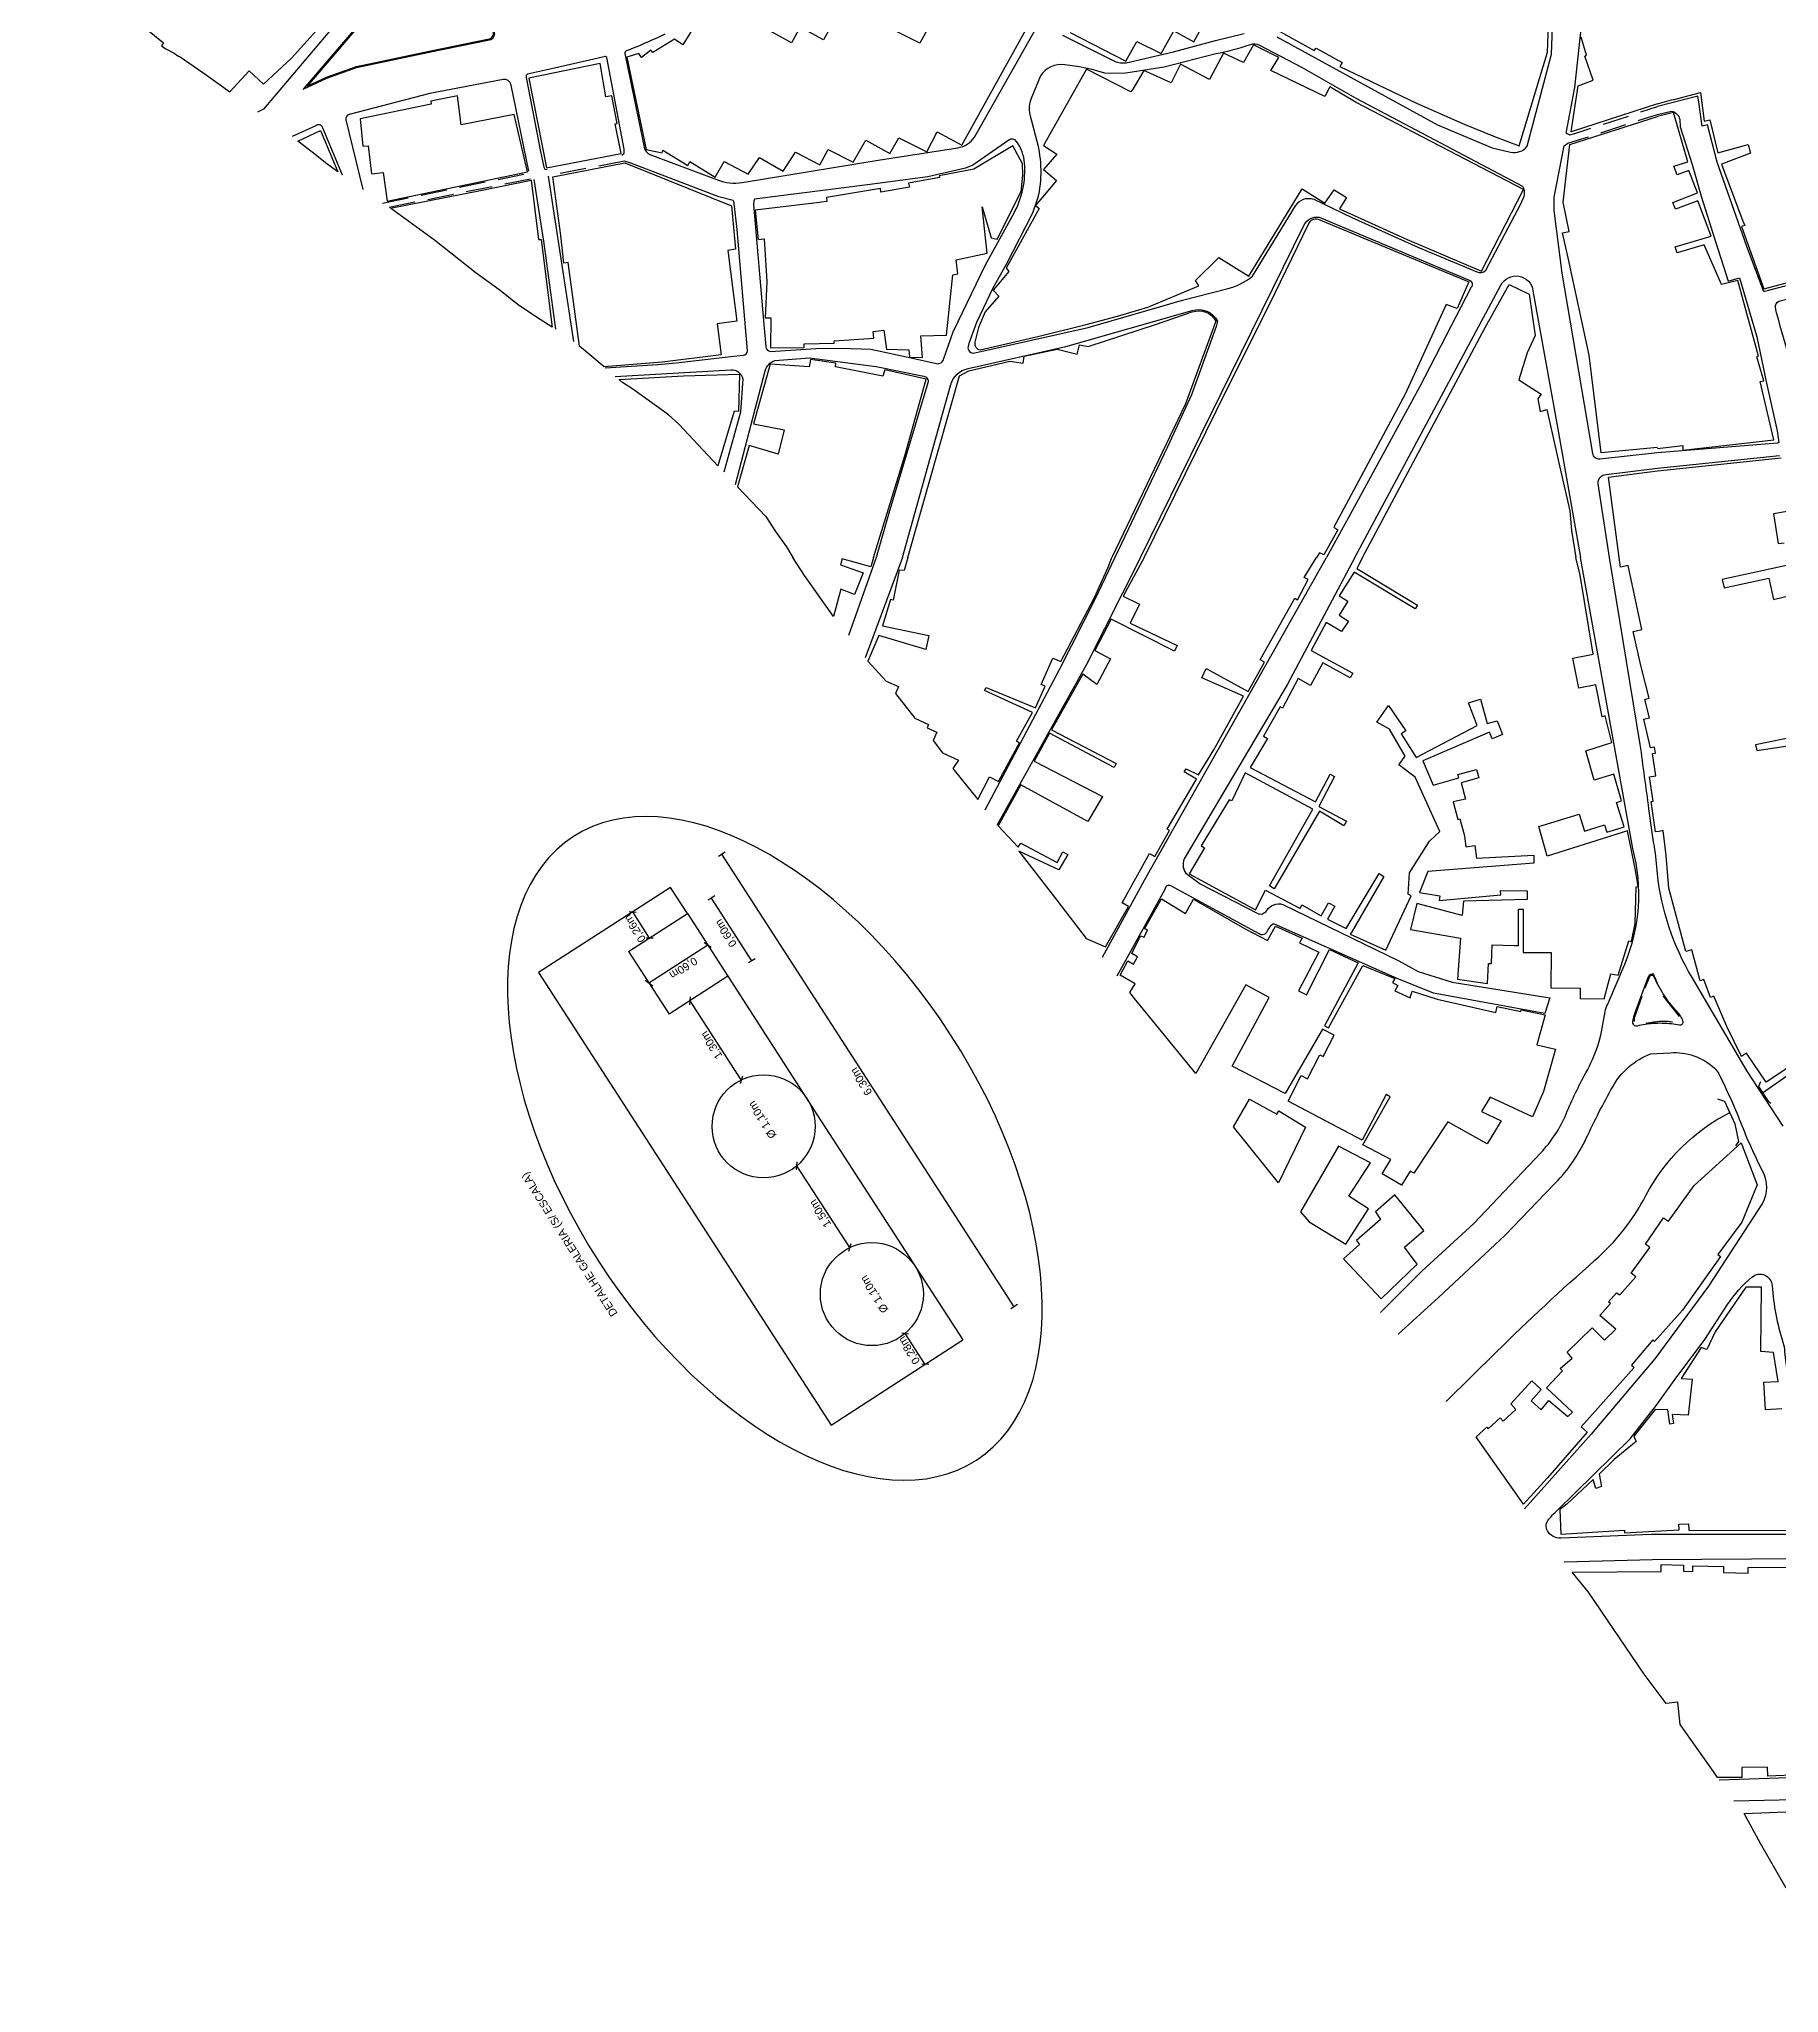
# Model space of a CAD drawing. Header units: metres. Extents: x 320405 to 332543, y 7395686 to 7410003.
# Drawn here: x 320691.2 to 321023.2, y 7409226.2 to 7409598.9 of the extents above; entities that cross this region are included whole.
import ezdxf

# ---------------------------------------------------------------- set-up
doc = ezdxf.new("R2010")
doc.units = ezdxf.units.M
doc.header["$LTSCALE"] = 10
doc.header["$MEASUREMENT"] = 0
doc.linetypes.add('DASHED', pattern=[0.75, 0.5, -0.25])
for name, color, linetype in [('Area Verde e de Lazer', 93, 'Continuous'), ('Canteiro', 45, 'DASHED'), ('DETALHES', 45, 'Continuous'), ('Edificações', 30, 'Continuous'), ('Hidrografia', 140, 'Continuous'), ('Pontes e Viadutos', 190, 'Continuous'), ('Vias Primárias', 230, 'Continuous'), ('Vias Secundárias', 230, 'DASHED')]:
    doc.layers.add(name, color=color, linetype=linetype)
doc.styles.add('ARIAL', font='arial.ttf')

msp = doc.modelspace()

# ---------------------------------------------------------------- linework, layer by layer
at = {"layer": 'Area Verde e de Lazer'}
msp.add_lwpolyline([(320742.33, 7409589.93), (320746.06, 7409591.61), (320751.75, 7409593.7), (320765.62, 7409596.61), (320777.1, 7409598.97, 0.464954), (320777.87, 7409600.38), (320768.93, 7409629.83, 0.143083), (320767.92, 7409631.39), (320750.79, 7409612.48), (320756.44, 7409607.63), (320756.65, 7409607.22), (320755.17, 7409604.86)], format="xyb", close=True, dxfattribs=at)
at = {"layer": 'Canteiro', "flags": 128}
msp.add_lwpolyline([(320997.07, 7409416.23), (320995.6, 7409412.1, 0.552304), (320996.48, 7409410.99, 0.016015), (320999.35, 7409411.39, -0.098864), (321003.54, 7409411.28, 0.395303), (321004.38, 7409411.77, 0.277725), (321004.21, 7409412.44), (321000.79, 7409416.79), (320999.4, 7409419.98, 0.534791), (320998.56, 7409420.13), (320997.85, 7409418.45)], format="xyb", close=True, dxfattribs=at)
at = {"layer": 'DETALHES'}
for p, q in [((320822.09, 7409443.8), (320820.83, 7409442.98)), ((320877.28, 7409357.07), (320821.46, 7409443.39)), ((320811.69, 7409437.07), (320786.52, 7409420.8)), ((320814.92, 7409432.07), (320811.69, 7409437.07)), ((320820.12, 7409435.43), (320818.86, 7409434.61)), ((320827.23, 7409423.06), (320819.49, 7409435.02)), ((320803.7, 7409424.81), (320814.92, 7409432.07)), ((320803.82, 7409432.49), (320805.11, 7409432.32)), ((320807.7, 7409427.4), (320804.47, 7409432.4)), ((320814.92, 7409432.07), (320822.66, 7409420.1)), ((320808.37, 7409427.41), (320807.03, 7409427.38)), ((320803.7, 7409424.81), (320811.43, 7409412.85)), ((320807.57, 7409418.83), (320818.79, 7409426.09)), ((320818.13, 7409426.53), (320819.44, 7409425.64)), ((320786.52, 7409420.8), (320842.34, 7409334.48)), ((320822.65, 7409420.11), (320811.44, 7409412.85)), ((320827.85, 7409423.46), (320826.6, 7409422.65)), ((320806.84, 7409419.38), (320808.3, 7409418.29)), ((320815.39, 7409414.69), (320815.48, 7409416.18)), ((320825.19, 7409400.34), (320815.44, 7409415.43)), ((320825.4, 7409401.06), (320824.98, 7409399.62)), ((320835.74, 7409383.21), (320835.83, 7409384.71)), ((320845.88, 7409368.35), (320835.78, 7409383.96)), ((320846.09, 7409369.07), (320845.67, 7409367.63)), ((320877.91, 7409357.47), (320876.65, 7409356.66)), ((320842.34, 7409334.48), (320867.5, 7409350.73)), ((320855.83, 7409352.06), (320857.11, 7409351.89)), ((320860.29, 7409346.07), (320856.47, 7409351.97)), ((320860.96, 7409346.09), (320859.62, 7409346.05))]:
    msp.add_line(p, q, dxfattribs=at)
msp.add_lwpolyline([(320822.66, 7409420.1), (320839.77, 7409393.58), (320867.5, 7409350.73)], dxfattribs=at)
for centre in [(320829.45, 7409391.48), (320850.11, 7409359.47)]:
    msp.add_circle(centre, 9.83, dxfattribs=at)
at = {"layer": 'DETALHES', "extrusion": (0, 0, -1)}
msp.add_ellipse((320831.6, 7409387.28), major_axis=(38.45, -59.47), ratio=0.564028, dxfattribs=at)
at = {"layer": 'Edificações'}
for points in [[(320727.58, 7409588.81), (320731.3, 7409592.85), (320734.03, 7409590.33), (320739.36, 7409595.26), (320749.47, 7409606.52), (320734.03, 7409619.49), (320734.25, 7409619.72), (320726.01, 7409626.65), (320717.89, 7409633.7), (320709.66, 7409640.61), (320697.57, 7409626.76), (320698.43, 7409625.97), (320693.5, 7409620.81), (320696.16, 7409618.62), (320693.5, 7409615.73), (320714.96, 7409598.18), (320714.56, 7409597.6), (320715.27, 7409597.11), (320716.96, 7409596.19), (320717.67, 7409595.73), (320718.12, 7409595.5), (320723.1, 7409592.06)], [(320784.63, 7409591.45), (320788.02, 7409574.34), (320802.28, 7409577.1), (320801.13, 7409582.73), (320801.5, 7409582.78), (320800.5, 7409588.06), (320799.36, 7409587.86), (320798.26, 7409594.22)], [(320752.45, 7409583.66), (320752.99, 7409578.46), (320753.99, 7409578.56), (320754.62, 7409573.17), (320756.83, 7409573.48), (320757.65, 7409567.99), (320784.37, 7409573.58), (320781.86, 7409584.49), (320771.77, 7409582.57), (320771.05, 7409588.05), (320765.97, 7409587.07), (320766.02, 7409586.5)], [(320740.59, 7409579.46), (320744.92, 7409581.48), (320748.2, 7409573.59), (320746.11, 7409575.08), (320743.33, 7409577.36)], [(320839.04, 7409567.61), (320827.85, 7409566.24), (320828.43, 7409560.64), (320829.59, 7409560.8), (320830.07, 7409552.59), (320829.73, 7409545.74), (320830.83, 7409545.74), (320830.74, 7409539.99), (320837.18, 7409540.07), (320837.18, 7409540.75), (320842.93, 7409540.92), (320842.93, 7409541.34), (320850.46, 7409541.85), (320850.38, 7409543.12), (320852.41, 7409543.37), (320852.92, 7409539.74), (320857.15, 7409539.65), (320857.32, 7409538.21), (320859.77, 7409538.13), (320859.45, 7409542.3), (320864.34, 7409542.43), (320865.59, 7409553.95), (320866.53, 7409554.13), (320866.19, 7409556.78), (320872.11, 7409558.09), (320871.17, 7409566.92), (320872.88, 7409561), (320874, 7409560.75), (320878.63, 7409569.85), (320878.95, 7409572.96), (320878.84, 7409575.11), (320877.02, 7409578.55), (320869.55, 7409574.09), (320862.98, 7409572.8), (320863.03, 7409572.48), (320857.12, 7409571.4), (320857.27, 7409570.65), (320851.84, 7409569.68), (320851.77, 7409570.39), (320841.47, 7409568.67), (320841.55, 7409567.95)], [(320794.34, 7409540.3), (320792.17, 7409556.26), (320791.34, 7409556.18), (320790.74, 7409561.45), (320789.24, 7409572.65), (320803, 7409575.28), (320823.31, 7409567.09), (320824.07, 7409558.81), (320822.64, 7409558.58), (320823.62, 7409550.54), (320824.37, 7409545.11), (320820.61, 7409544.59), (320821.36, 7409538.65), (320810.08, 7409537.29), (320799.01, 7409536.36)], [(320758.28, 7409566.65), (320775.78, 7409570.08), (320785.1, 7409571.98), (320786.52, 7409560.69), (320787.04, 7409560.69), (320789.12, 7409543.97), (320786.81, 7409545.38), (320782.88, 7409548), (320781.15, 7409549.32), (320779.18, 7409550.93), (320774.61, 7409554.25), (320766.67, 7409560.56)], [(320801.88, 7409533.94), (320814.18, 7409534.64), (320824.86, 7409534.97), (320824.64, 7409527.84), (320823.86, 7409527.9), (320820.75, 7409517.49), (320813.28, 7409525.42), (320811.3, 7409527.21), (320811.07, 7409527.44), (320804.47, 7409532.09), (320802.35, 7409533.54)], [(320899.37, 7409417.04), (320900.33, 7409418.69), (320897.49, 7409420.34), (320898.95, 7409423.05), (320900.06, 7409422.45), (320900.81, 7409423.85), (320899.69, 7409424.47), (320901.37, 7409427.84), (320902.09, 7409427.54), (320902.69, 7409428.95), (320902.14, 7409429.18), (320905.36, 7409434.87), (320909.99, 7409432.11), (320911.49, 7409434.83), (320921.21, 7409429.21), (320925.63, 7409426.93), (320927.15, 7409429.68), (320932.22, 7409427.37), (320931.73, 7409426.49), (320935.38, 7409424.72), (320931.54, 7409417.34), (320933.06, 7409416.54), (320937.43, 7409425.19), (320942.94, 7409422.7), (320936.47, 7409410.67), (320937.23, 7409410.26), (320943.77, 7409422.18), (320949.88, 7409419.66), (320949.48, 7409418.93), (320950.48, 7409418.38), (320949.89, 7409417.33), (320952.83, 7409416.02), (320953.21, 7409417.28), (320957.96, 7409415.73), (320969.17, 7409413.23), (320969.42, 7409414.35), (320973.94, 7409413.4), (320974.01, 7409413.71), (320978.58, 7409412.78), (320977.01, 7409407.05), (320980.59, 7409406.18), (320978.26, 7409398.16), (320976.17, 7409393.29), (320968.09, 7409397.05), (320966.45, 7409394.33), (320970.22, 7409392.51), (320967.55, 7409388.13), (320959.99, 7409392.36), (320953.52, 7409382.58), (320952.84, 7409382.96), (320951.18, 7409380.23), (320947.52, 7409382.39), (320949.15, 7409385.16), (320943.77, 7409387.97), (320949.02, 7409397.14), (320948.25, 7409397.57), (320943.66, 7409388.83), (320929.55, 7409396.31), (320932.04, 7409401.15), (320933.26, 7409400.52), (320935.57, 7409405.12), (320936.25, 7409404.78), (320938.33, 7409408.89), (320936.08, 7409410.03), (320928.96, 7409397.76), (320918.84, 7409402.96), (320925.94, 7409416.05), (320921.46, 7409418.48), (320911.94, 7409401.59), (320900.24, 7409415.86)], [(320919.15, 7409391.38), (320922.17, 7409396.64), (320927.4, 7409393.79), (320927.75, 7409394.43), (320932.83, 7409391.31), (320927.71, 7409380.7)], [(320939.15, 7409387.73), (320931.89, 7409375.19), (320933.58, 7409373.24), (320940.58, 7409369.01), (320944.9, 7409375.72), (320941.12, 7409378.15), (320945.24, 7409384.55)], [(320965.41, 7409332.25), (320967.44, 7409334.09), (320967.72, 7409333.78), (320970, 7409335.84), (320970.57, 7409335.22), (320973.02, 7409337.44), (320972.04, 7409338.52), (320976.07, 7409342.91), (320977.85, 7409341.28), (320975.89, 7409339.13), (320977.8, 7409337.38), (320979.32, 7409339.18), (320982.94, 7409336.12), (320983.82, 7409336.94), (320978.82, 7409341.61), (320981.93, 7409344.82), (320981.44, 7409345.29), (320983.75, 7409347.25), (320982.79, 7409348.38), (320987.59, 7409353.05), (320989.9, 7409350.68), (320992.07, 7409352.79), (320989.05, 7409355.41), (320991.07, 7409357.66), (320990.66, 7409358.03), (320992.2, 7409359.74), (320992.81, 7409359.31), (320995.87, 7409362.78), (320995.01, 7409363.47), (320998.58, 7409368.39), (320997.73, 7409369.01), (321001.16, 7409374.01), (321002.1, 7409373.36), (321007.05, 7409380.21), (321015.99, 7409388.31), (321019.04, 7409380.32), (321016.15, 7409373.18), (321011.53, 7409367.02), (321012.06, 7409366.62), (321004.81, 7409356.39), (320999.44, 7409350.44), (320999.14, 7409350.74), (320995.08, 7409345.93), (320995.58, 7409345.5), (320985.49, 7409334.17), (320986.63, 7409333.11), (320979.05, 7409324.43), (320974.45, 7409319.37), (320965.81, 7409331.66)], [(320940.14, 7409366.2), (320947.32, 7409358.59), (320954.16, 7409365.19), (320951.78, 7409368.43), (320955.45, 7409371.61), (320949.88, 7409378.42), (320946.19, 7409375.18), (320947.19, 7409373.68), (320942.6, 7409369.73), (320943.17, 7409368.93)], [(321016.54, 7409260.36), (321030.89, 7409260.99), (321031.39, 7409253.61), (321032.05, 7409253.66), (321033.91, 7409240.48), (321033.18, 7409240.42), (321033.21, 7409237.7), (321032.69, 7409237.7), (321032.71, 7409236.23), (321033.36, 7409236.14), (321033.23, 7409231.55), (321028.96, 7409239.7), (321027.65, 7409241.7), (321026.97, 7409246.49), (321024.6, 7409246.15), (321019.7, 7409254.68)]]:
    msp.add_lwpolyline(points, close=True, dxfattribs=at)
for points in [[(320817.72, 7409603.79), (320814.03, 7409597.8), (320812.48, 7409598.89), (320808.33, 7409596.36), (320807.92, 7409596.76), (320806.14, 7409595.38), (320805.62, 7409596.13), (320803.38, 7409595.43), (320807.06, 7409577.82), (320810.11, 7409577.19), (320810.22, 7409577.71), (320815, 7409574.77), (320815.35, 7409575.52), (320820.24, 7409572.59), (320821.91, 7409575.52), (320826.53, 7409573.15), (320828.66, 7409576.32), (320833.2, 7409573.73), (320835.56, 7409577.35), (320840.17, 7409574.94), (320841.78, 7409577.81), (320846.57, 7409575.45), (320848.99, 7409579.65), (320853.53, 7409577.06), (320855.26, 7409580.06), (320860.61, 7409577.41), (320862.57, 7409581.21), (320867.25, 7409578.68), (320881.06, 7409603.5)], [(320862.88, 7409604.71), (320859.29, 7409598.15), (320849.28, 7409603.09)], [(320887.96, 7409600.14), (320898.56, 7409594.67), (320900.68, 7409598.46), (320905.31, 7409596.15), (320907.71, 7409600.49), (320911.56, 7409598.38), (320913.88, 7409602.73)], [(320926.23, 7409601.33), (320934.53, 7409596.75), (320934.88, 7409597.15), (320939.86, 7409594.43), (320939.4, 7409593.68), (320954.01, 7409586.66), (320963.11, 7409582.66), (320968.91, 7409580.29), (320973.6, 7409578.55), (320979.04, 7409596.42), (320979.32, 7409603.4)], [(320842.84, 7409602.35), (320840.86, 7409598.78), (320836.43, 7409601.2), (320834.76, 7409598.21), (320829.93, 7409600.85)], [(321000, 7409586.55), (320983.57, 7409581.24), (320984.92, 7409590), (320987.73, 7409591.09), (320986.13, 7409595.64), (320986.51, 7409595.84), (320985.49, 7409599.29)], [(321000, 7409586.55), (321002.68, 7409587.34), (321003.19, 7409587.41), (321008.22, 7409588.73), (321008.92, 7409583.24), (321010.03, 7409583.47), (321011.51, 7409577.18), (321017.34, 7409578.78), (321017.8, 7409577.12), (321012.26, 7409575.02), (321016.33, 7409564.17), (321016.72, 7409563.33), (321016.08, 7409563.14), (321020.33, 7409551.26), (321035.67, 7409555.31)], [(321000, 7409520.97), (320989.28, 7409519.99), (320986.98, 7409538.61), (320983.01, 7409557.15), (320981.91, 7409561.92), (320983.2, 7409562.22), (320982.01, 7409567.77), (320983.3, 7409578.78), (321000, 7409584.15)], [(321000, 7409520.81), (321004.88, 7409521.35), (321004.88, 7409520.45), (321022.23, 7409522.47), (321019.63, 7409533.58), (321020.32, 7409533.73), (321018.96, 7409538.31), (321019.3, 7409538.41), (321015.38, 7409552.86), (321012.21, 7409552.07), (321008.91, 7409559.64), (321003.75, 7409558.14), (321003.41, 7409559.29), (321010.3, 7409561.28), (321007.7, 7409568.07), (321003.45, 7409566.44), (321002.95, 7409567.75), (321007.64, 7409569.55), (321006.01, 7409573.85), (321003.78, 7409573.01), (321003.15, 7409574.65), (321005.8, 7409575.5), (321003.09, 7409584.87), (321000, 7409584.15)], [(320943.76, 7409500), (320967.17, 7409543.91), (320971.73, 7409552.07), (320975.52, 7409550.23), (320976.69, 7409542.33), (320975.13, 7409539.03), (320973.58, 7409533.89), (320977.85, 7409531.17), (320977.17, 7409530.29), (320977.66, 7409527.86), (320978.92, 7409528.24), (320981.35, 7409517.47), (320983.3, 7409508.91), (320983.59, 7409505.13), (320984.46, 7409500)], [(320850.44, 7409500), (320856.39, 7409519.37), (320860.45, 7409534.05), (320852.56, 7409535.8), (320852.22, 7409534.62), (320843.16, 7409536.36), (320843.21, 7409537.09), (320838.42, 7409537.77), (320838.13, 7409536.36), (320830.7, 7409536.86), (320827.55, 7409525.48), (320833.35, 7409524.36), (320832.22, 7409519.74), (320826.68, 7409521.35), (320824.5, 7409513.51), (320829.85, 7409507.82), (320831.7, 7409504.94), (320833.82, 7409502.02), (320835, 7409500)], [(321000, 7409516.56), (321023.6, 7409519.03)], [(320992.7, 7409500), (320990.65, 7409515.31), (321000, 7409516.56)], [(321024.8, 7409508.77), (321022.14, 7409508.34), (321023.06, 7409502.68), (321024.18, 7409502.81)], [(320850.44, 7409500), (320849.92, 7409498.24), (320844.46, 7409499.72), (320844.15, 7409498.59), (320848.43, 7409497.08), (320846.79, 7409492.96), (320844.22, 7409493.98), (320842.78, 7409488.76), (320837.24, 7409496.6), (320835.01, 7409500.01)], [(320856.96, 7409500), (320856.26, 7409497.54), (320855.34, 7409497.61), (320854.16, 7409491.86), (320853.66, 7409491.96), (320852.15, 7409486.96), (320860.97, 7409485.15), (320860.42, 7409482.47), (320851.47, 7409485.12), (320849.34, 7409480.23), (320852.81, 7409476.41), (320855.19, 7409475.39), (320854.64, 7409474.07), (320858.32, 7409469.33), (320860.93, 7409468.15), (320860.65, 7409467.53), (320862.48, 7409466.7), (320861.79, 7409465.11), (320863.6, 7409462.75), (320866.63, 7409461.33), (320865.57, 7409459.75), (320870.31, 7409453.86), (320872.55, 7409458.18), (320874.27, 7409457.29), (320878.27, 7409464.63), (320877.7, 7409464.94), (320880.76, 7409470.44), (320871.63, 7409474.61), (320871.92, 7409475.23), (320881.31, 7409471.32), (320883.17, 7409475.43), (320882.4, 7409475.78), (320884.67, 7409480.82), (320886.19, 7409480.14), (320892.58, 7409492.35), (320895.26, 7409498.3), (320895.89, 7409500)], [(320902.05, 7409500), (320898.07, 7409492.62), (320901.2, 7409491.07), (320899.39, 7409487.45), (320908.37, 7409483.19), (320907.87, 7409482.13), (320895.79, 7409488.25), (320892.67, 7409482.23), (320895.65, 7409480.66), (320893.06, 7409475.75), (320890.4, 7409477.72), (320884.37, 7409467.14), (320896.73, 7409460.68), (320896.34, 7409459.93), (320884, 7409466.49), (320881.06, 7409461.15), (320894.11, 7409454.42), (320891.33, 7409449.63), (320878.56, 7409456.65), (320874.23, 7409448.79), (320878.03, 7409444.74), (320878.57, 7409445.5), (320885.47, 7409441.79), (320886.58, 7409443.85), (320887.52, 7409443.34), (320885.81, 7409440.41), (320878.16, 7409443.98), (320885.44, 7409434.62), (320891.01, 7409427.32), (320894.69, 7409425.75), (320899.07, 7409433.4), (320897.86, 7409434.12), (320903.07, 7409443.55), (320904.09, 7409442.99), (320906.91, 7409447.93), (320906.49, 7409448.18), (320912.07, 7409457.73), (320909.73, 7409459.1), (320910.09, 7409459.71), (320912.43, 7409458.51), (320915.37, 7409463.29), (320921.02, 7409473.53), (320913.1, 7409477.04), (320913.89, 7409478.81), (320921.93, 7409474.45), (320925.04, 7409480.03), (320924.22, 7409480.49), (320930.8, 7409492.25), (320931.36, 7409491.94), (320933.35, 7409495.82), (320932.63, 7409496.18), (320934.94, 7409500)], [(320943.76, 7409500), (320942.68, 7409497.89), (320954.21, 7409490.91), (320953.79, 7409490.23), (320942.13, 7409497.19), (320939.31, 7409492.68), (320940.93, 7409491.66), (320939.26, 7409488.99), (320941.07, 7409487.86), (320939.74, 7409485.88), (320936.79, 7409487.6), (320933.94, 7409482.25), (320941.88, 7409477.95), (320941.39, 7409477.04), (320936.15, 7409479.88), (320933.83, 7409475.6), (320931.43, 7409476.9), (320928.5, 7409471.25), (320928.03, 7409471.49), (320924.84, 7409465.93), (320925.58, 7409465.5), (320922.29, 7409459.95), (320934.78, 7409453.38), (320937.56, 7409458.67), (320938.4, 7409458.22), (320935.39, 7409452.51), (320940.66, 7409449.7), (320940.19, 7409448.82), (320935.5, 7409451.63), (320926.89, 7409436.81), (320925.96, 7409437.36), (320934.27, 7409451.96), (320921.34, 7409458.95), (320918.81, 7409453.55), (320918.31, 7409453.79), (320912.95, 7409444.99), (320913.58, 7409444.6), (320910.64, 7409439.67), (320923.29, 7409432.79), (320925.2, 7409436.55), (320931.81, 7409433.04), (320932.19, 7409433.74), (320935.83, 7409431.65), (320937.26, 7409434.15), (320938.48, 7409433.46), (320937.08, 7409431.02), (320940.63, 7409429.23), (320946.92, 7409439.7), (320947.83, 7409439.16), (320941.69, 7409428.61), (320941.4, 7409428.12), (320948.22, 7409425.07), (320953.02, 7409435.48), (320952.42, 7409435.75), (320952.73, 7409439.85), (320956.53, 7409445.89), (320958.51, 7409447.7), (320953.81, 7409458.1), (320950.65, 7409460.45), (320951.85, 7409462.08), (320948.91, 7409467.27), (320946.46, 7409468.56), (320948.67, 7409471.76), (320952.01, 7409466.95), (320951.14, 7409466.35), (320953.96, 7409461.83), (320965.63, 7409467.98), (320963.98, 7409472.26), (320966.25, 7409472.95), (320967.54, 7409468.31), (320969.42, 7409468.83), (320970.47, 7409466.25), (320968.48, 7409465.44), (320967.99, 7409466.66), (320955.26, 7409461.22), (320957.23, 7409456.6), (320962.11, 7409457.94), (320961.93, 7409458.6), (320965.5, 7409459.59), (320965.96, 7409457.95), (320962.55, 7409457.01), (320963.41, 7409453.91), (320961.05, 7409453.37), (320961.95, 7409450.05), (320962.34, 7409450.15), (320963.21, 7409446.89), (320963.46, 7409444.83), (320965.17, 7409445.04), (320965.46, 7409442.64), (320976.4, 7409443.23), (320976.4, 7409441.72), (320956.2, 7409440.07), (320954.6, 7409436.11), (320958.5, 7409435.48), (320958.35, 7409434.58), (320970.12, 7409435.66), (320970.05, 7409436.48), (320975.14, 7409436.43), (320975.13, 7409434.75), (320963.03, 7409434.42), (320962.76, 7409431.7), (320954.11, 7409433.98), (320952.9, 7409429.02), (320962.46, 7409427.37), (320961.85, 7409419.55), (320967.59, 7409418.73), (320967.76, 7409422.56), (320968.36, 7409422.54), (320968.47, 7409426.11), (320972.77, 7409425.98), (320973.52, 7409425.95), (320973.52, 7409432.89), (320974.39, 7409432.89), (320974.39, 7409424.67), (320979.71, 7409424.67), (320979.68, 7409417.9), (320985.26, 7409417.87), (320985.25, 7409415.85), (320989.82, 7409415.83), (320991.15, 7409420.55), (320992.53, 7409420.32), (320994.54, 7409426.87), (320995.06, 7409426.75), (320995.79, 7409430.19), (320995.94, 7409437.2), (320996.32, 7409437.22), (320995.78, 7409440.67), (320994.28, 7409447.86), (320978.99, 7409443), (320977.39, 7409448.68), (320985.09, 7409451.06), (320986.1, 7409447.8), (320989.94, 7409448.99), (320990.37, 7409447.61), (320993.08, 7409448.45), (320993.66, 7409448.63), (320992.22, 7409453.29), (320993.19, 7409453.59), (320991.68, 7409458.67), (320987.92, 7409457.55), (320986.35, 7409463.14), (320991.31, 7409464.7), (320990.05, 7409469.77), (320989.45, 7409469.62), (320988.24, 7409475.73), (320985.03, 7409475.09), (320983.9, 7409480.81), (320987.75, 7409481.57), (320985.3, 7409496.65), (320984.46, 7409500)], [(321035.54, 7409409.68), (321020.75, 7409399.9), (321017, 7409405.43), (321016.06, 7409404.8), (321013.25, 7409410.53), (321010.77, 7409416.29), (321010.11, 7409416.06), (321008.88, 7409419.51), (321008.16, 7409419.26), (321006.59, 7409425.14), (321005.43, 7409424.83), (321002.18, 7409436.92), (321001.7, 7409443.17), (321001.11, 7409447.9), (321000.34, 7409447.73), (320999.67, 7409447.68), (320998.81, 7409453.45), (320999.22, 7409453.51), (320998.53, 7409458.15), (320999.68, 7409458.33), (320999.05, 7409462.58), (320999.64, 7409462.66), (320999.47, 7409463.82), (320998.71, 7409463.71), (320997.42, 7409469.19), (320998.48, 7409469.43), (320997.61, 7409472.94), (320998.46, 7409473.15), (320996.84, 7409479.42), (320995.36, 7409485.87), (320997.05, 7409486.26), (320994.44, 7409498.47), (320992.99, 7409498.15), (320992.71, 7409499.93)], [(321024.67, 7409498.47), (321012.39, 7409495.82), (321012.74, 7409494.21), (321021.27, 7409496.05), (321022.15, 7409491.98), (321025.85, 7409492.87)], [(321026.79, 7409465.91), (321018.76, 7409464.25), (321018.98, 7409463.16), (321026.99, 7409464.41)], [(321023.74, 7409337.56), (321020.64, 7409337.39), (321020.35, 7409342.66), (321023.04, 7409342.81), (321022.18, 7409348.33), (321019.73, 7409348.54), (321019.89, 7409360.77), (321016.86, 7409360.81), (321011.06, 7409352.26), (321009.45, 7409348.9), (321008.36, 7409349.26), (321004.57, 7409343.39), (321006.63, 7409343.25), (321005.86, 7409336.4), (321002.83, 7409336.52), (321003.07, 7409334.77), (321002.38, 7409334.68), (321002.01, 7409337.41), (320999.58, 7409337.48), (320995.52, 7409332.4), (320995.97, 7409331.35), (320991.77, 7409327.94), (320988.88, 7409325.11), (320989.33, 7409322.75), (320988.25, 7409322.37), (320987.78, 7409324.11), (320982.7, 7409319.41), (320981.4, 7409318.4), (320981.56, 7409313.66), (320993.72, 7409314.45), (320993.76, 7409313.96), (321004.15, 7409314.49), (321004.1, 7409315.58), (321005.95, 7409315.68), (321006.01, 7409314.45), (321026.04, 7409314.35)], [(321031.85, 7409267.94), (321021.09, 7409267.48), (321021.04, 7409269.21), (321016.11, 7409269.15), (321016.13, 7409267.28), (321011.5, 7409267.23), (321010.84, 7409268.2), (321004.38, 7409277.35), (321003.9, 7409281.62), (321001.67, 7409281.37), (320997.49, 7409286.95), (320986.83, 7409302.59), (320983.77, 7409306.46), (321000.71, 7409306.55), (321000.71, 7409307.88), (321005, 7409307.78), (321004.97, 7409306.62), (321006.74, 7409306.58), (321006.76, 7409307.64), (321012.63, 7409307.5), (321012.6, 7409306.35), (321017.31, 7409306.24), (321017.34, 7409307.29), (321029.34, 7409307.38)]]:
    msp.add_lwpolyline(points, dxfattribs=at)
msp.add_lwpolyline([(320874.34, 7409549.87), (320871.73, 7409546.87), (320870.46, 7409543.87), (320869.79, 7409541.1, 0.436933), (320870.79, 7409539.6), (320881.78, 7409542.15), (320891, 7409544.43), (320897, 7409546.04), (320902.77, 7409547.76), (320912.49, 7409551.81), (320911.88, 7409552.87), (320916.32, 7409557.25), (320922.03, 7409553.7), (320932.22, 7409570.32), (320936.55, 7409567.6), (320938.33, 7409570.16), (320940.67, 7409568.66), (320939.33, 7409566.49), (320952.25, 7409560.7), (320966.43, 7409554.62), (320974.46, 7409570.23), (320942.52, 7409586.83), (320937.51, 7409589.79), (320936.52, 7409587.92), (320926.27, 7409592.91), (320927.79, 7409595.4), (320922.95, 7409597.81), (320921.02, 7409594.41), (320917.24, 7409596.23), (320914.52, 7409591.21), (320909, 7409594.13), (320907.21, 7409590.54), (320902.04, 7409592.9), (320899.91, 7409589.36), (320899.51, 7409588.85), (320891.04, 7409593.16), (320882.85, 7409578.61), (320885.4, 7409576.93), (320882.86, 7409574.05), (320885.34, 7409571.91), (320881.33, 7409567.17), (320882.01, 7409566.61), (320875.71, 7409555.19), (320876.27, 7409554.55), (320873.27, 7409550.98)], format="xyb", close=True, dxfattribs=at)
for points in [[(320902.05, 7409500), (320915.9, 7409528.04), (320926.99, 7409550.37), (320933.52, 7409563.74, -0.352183), (320935.25, 7409564.56), (320964.01, 7409552.57), (320961.82, 7409547.51), (320959.68, 7409548.28), (320951.88, 7409531.16), (320938.27, 7409505.77), (320939.02, 7409505.28), (320936.38, 7409500.53), (320935.54, 7409500.89), (320934.94, 7409500)], [(320856.96, 7409500), (320866.83, 7409534.65), (320868.59, 7409535.62), (320876.43, 7409537.47), (320879.01, 7409537.1), (320879.19, 7409538.39), (320885.49, 7409539.76), (320889.27, 7409538.82), (320889.71, 7409540.56), (320891.39, 7409540.23), (320904.21, 7409544.48), (320911.25, 7409546.87, -0.364082), (320915.76, 7409545.12), (320909.97, 7409529.31), (320895.89, 7409500)]]:
    msp.add_lwpolyline(points, format="xyb", dxfattribs=at)
at = {"layer": 'Hidrografia'}
msp.add_lwpolyline([(321020.07, 7409397.86), (321035.29, 7409408.52)], dxfattribs=at)
msp.add_lwpolyline([(320959.7, 7409338.99), (320969.3, 7409348.45, -0.01445), (320988.1, 7409365.93, 0.09223), (320997.81, 7409378.27, -0.154994), (321013.82, 7409394.12, -10.970155)], format="xyb", dxfattribs=at)
at = {"layer": 'Pontes e Viadutos'}
for points in [[(321019.71, 7409399.96), (321019.28, 7409399.06), (321021.12, 7409396.26), (321021.68, 7409395.93)], [(321011.49, 7409396.71), (321012.83, 7409396.3), (321014.8, 7409391.95), (321015.5, 7409388.57), (321014.92, 7409387.76)]]:
    msp.add_lwpolyline(points, dxfattribs=at)
at = {"layer": 'Vias Primárias'}
for points in [[(320691.2, 7409619.94), (320693.04, 7409622.18), (320703.96, 7409634.92), (320709.11, 7409640.68, -0.222923), (320710.15, 7409641.12), (320733.92, 7409620.45), (320750.37, 7409606.8, -0.411403), (320750.52, 7409604.98), (320734.03, 7409585.55), (320732.91, 7409584.96)], [(320927.36, 7409599.35), (320958.05, 7409582.57), (320968.46, 7409578.15), (320971.96, 7409577.35, 0.285145), (320975.16, 7409578.45), (320979.79, 7409596.05), (320980.1, 7409604.52)], [(320810.62, 7409599.85, -0.016803), (320804.27, 7409597.02, -0.032157), (320803.39, 7409596.73, 0.331521), (320802.96, 7409596.18), (320803.16, 7409595.23), (320806.65, 7409578.26, 0.235857), (320807.72, 7409576.9), (320820.63, 7409572.04, 0.130046), (320825.38, 7409571.55), (320851.3, 7409575.83), (320866.49, 7409578.16, 0.210202), (320869.7, 7409580.21), (320881.95, 7409601.88)], [(320886.49, 7409599.65), (320896.68, 7409594.56), (320897.58, 7409594.36), (320898.67, 7409594.36), (320907.67, 7409596.46), (320915.67, 7409598.65), (320921.16, 7409599.95, -0.165698)], [(320784.63, 7409573.7), (320781.29, 7409590.13, 0.397172), (320779.76, 7409591.21), (320765.74, 7409588.5), (320750.37, 7409584.52, 0.393955), (320749.73, 7409583.53), (320752.95, 7409570.22)], [(321035.29, 7409554.63), (321020.47, 7409550.75, -0.451583), (321020.28, 7409550.88), (321017.08, 7409559.32), (321011.39, 7409575.44), (321009.55, 7409582.55), (321008.58, 7409582.32), (321007.86, 7409587.32), (321007.7, 7409587.99), (321000, 7409586.02)], [(321000, 7409584.49), (321002.71, 7409585.14, -0.30998), (321004.27, 7409583.57), (321004.38, 7409582.17), (321006.63, 7409575), (321008.38, 7409568.91), (321010.97, 7409560.67), (321013.16, 7409553.92), (321013.51, 7409552.71), (321015.68, 7409553.33), (321018.98, 7409542.12), (321020.81, 7409533.27), (321022.85, 7409524.14), (321023.16, 7409521.92, -0.070735), (321022.9, 7409521.82), (321000, 7409519.98)], [(320749.11, 7409572.95), (320745.3, 7409582.08, 0.523347), (320744.03, 7409582.35), (320739.48, 7409580.31)], [(320827.69, 7409568.36), (320827.61, 7409567.99), (320827.5, 7409567.35), (320829.49, 7409544.47), (320829.86, 7409540.25, 0.363271), (320830.8, 7409539.32), (320839.39, 7409539.87), (320844.33, 7409539.96), (320849.94, 7409539.74), (320857.64, 7409538.09), (320862.45, 7409536.99, 0.443658), (320863.83, 7409537.96), (320865.62, 7409543.06), (320871.81, 7409555.84), (320877.19, 7409565.62, 0.146721), (320879.25, 7409575.26, 0.136485), (320877.74, 7409579.38, 0.404137), (320876.23, 7409579.65), (320869.35, 7409574.84), (320867.97, 7409574.29), (320860.82, 7409572.64), (320849.27, 7409571.13), (320827.69, 7409568.36)], [(321000, 7409519.98), (320989.01, 7409518.78, -0.419046), (320987.7, 7409519.86), (320981.84, 7409554.25), (320980.29, 7409566.23), (320980.29, 7409568.74), (320982.2, 7409578.54)], [(320799.23, 7409536.18), (320809.28, 7409536.84), (320812.78, 7409537.12), (320823.18, 7409538.32), (320825.57, 7409538.59, 0.348299), (320826.4, 7409539.42), (320824.44, 7409562.55), (320823.86, 7409567.55, 0.113704), (320823.66, 7409568.09, 0.894546)], [(320901.39, 7409500), (320920.56, 7409539.05), (320932.62, 7409563.47, -0.331744), (320935.46, 7409564.92), (320964.11, 7409552.94, -0.48816), (320964.49, 7409551.55), (320954.65, 7409532.62), (320941.78, 7409508.89), (320936.86, 7409500)], [(320942.28, 7409500), (320970.11, 7409551.98, -0.726874), (320976.27, 7409550.87), (320980.97, 7409524.89), (320985.35, 7409500)], [(321027.5, 7409528.79, 0.011347), (321022.84, 7409546.33, -0.043787), (321022.56, 7409547.74, -0.310634), (321023.18, 7409548.9), (321037.21, 7409552.55)], [(320855.98, 7409500), (320863.89, 7409528.49), (320865.17, 7409532.98, -0.280857), (320868.49, 7409536.04), (320887.12, 7409540.25), (320911.24, 7409547.14, -0.351862), (320916.09, 7409545.1), (320915.84, 7409544.07), (320911.12, 7409531.06), (320906.53, 7409521.12), (320896.45, 7409500)], [(320801.16, 7409534.55), (320823.18, 7409535.82, -0.356219), (320825.52, 7409534.12), (320825.04, 7409527.73), (320821.89, 7409516.27)], [(320824.11, 7409513.92), (320829.77, 7409535.64, -0.253158), (320831.57, 7409537.56), (320838.24, 7409538.07), (320850.92, 7409536.41), (320860.02, 7409534.62, -0.443894), (320860.79, 7409533.34), (320853.35, 7409508.47), (320850.91, 7409500)], [(320990.85, 7409500), (320988.73, 7409514.07, -0.449139), (320990.22, 7409515.84), (321000, 7409517.03)], [(321000, 7409517.03), (321023.33, 7409519.47, -0.282223)], [(320942.28, 7409500), (320929.34, 7409475.69), (320909.9, 7409442.86, 0.291877), (320910, 7409439.8), (320912.75, 7409437.72), (320923.61, 7409432.14, 0.389545), (320925.45, 7409432.65, -0.33642), (320928.51, 7409433.81), (320950.68, 7409423.03), (320954.34, 7409421.03), (320960.85, 7409418.98), (320979.51, 7409416.02), (320978.53, 7409413.02), (320957.3, 7409416.87), (320950.36, 7409419.69), (320926.92, 7409430.04, 0.246353), (320926.62, 7409430.02, 0.168117), (320925.54, 7409428.7, -0.488752), (320923.99, 7409428.21), (320907.16, 7409437.35, 0.565369), (320906.04, 7409436.69), (320896.85, 7409420.15)], [(320947.15, 7409355.96), (320955.08, 7409363.83), (320965, 7409372.96), (320977.74, 7409386.41, 0.091307), (320982.61, 7409393.89, -0.027977), (320986.38, 7409401.71, 0.096027), (320989.83, 7409412.29, -0.084623), (320990.68, 7409415.13), (320993.77, 7409422.41, 0.166854), (320995.33, 7409444.47), (320985.35, 7409500)], [(321023.98, 7409391.49), (321017.13, 7409402.03), (321006.63, 7409419.85, -0.105203), (321000, 7409439.68, 0.023874), (320999.43, 7409444.89, -0.005583), (320998.4, 7409452.03, 0.000158), (320996.74, 7409464.33), (320990.85, 7409500)], [(320950.57, 7409351.83), (320958.22, 7409358.84), (320970.94, 7409370.73), (320978.61, 7409378.67), (320980.57, 7409380.69, 0.083519), (320986.43, 7409389.2, -0.018411), (320991.48, 7409399.04, -0.173163), (320998.69, 7409405.32), (321002.47, 7409405.53, -0.205386), (321010.88, 7409402.6, -0.089514), (321011.64, 7409401.61, -0.02452), (321015.87, 7409392.25, 0.023275), (321020.12, 7409382.78, -0.243522), (321020.06, 7409376.83), (321009.75, 7409360.98), (320999.49, 7409347.13), (320995.61, 7409342.52), (320987.38, 7409332.76), (320974.64, 7409318.54)], [(321011.81, 7409266.79), (321032.74, 7409267.5, 0.272202), (321034.16, 7409270.64), (321033.56, 7409276.16), (321031.34, 7409300.51, 0.002157), (321030.71, 7409306.01, 0.38248), (321027.35, 7409308.98), (320999.1, 7409308.79), (320982.21, 7409308.36)], [(321014.57, 7409262.82), (321031.89, 7409263.18, -0.382662), (321034.05, 7409261.32), (321035.03, 7409247.63), (321035.08, 7409239.56), (321034.62, 7409226.16)]]:
    msp.add_lwpolyline(points, format="xyb", dxfattribs=at)
for points in [[(320741.59, 7409589.37), (320746.13, 7409591.43), (320751.8, 7409593.5), (320765.66, 7409596.42), (320777.14, 7409598.77, 0.463002), (320778.06, 7409600.45), (320769.13, 7409629.89, 0.157235), (320767.9, 7409631.66), (320750.51, 7409612.46), (320756.28, 7409607.51), (320756.42, 7409607.23), (320755.01, 7409604.98)], [(320869.73, 7409539.03), (320891.37, 7409543.89), (320909.37, 7409549.1), (320917.87, 7409551.25, 0.105509), (320922.74, 7409553.65), (320930.95, 7409567.09, -0.351178), (320934.45, 7409568.36), (320941.69, 7409564.87), (320954.31, 7409559.22), (320965.54, 7409554.48, 0.302687), (320967.29, 7409554.81), (320973.94, 7409567.45), (320974.47, 7409568.65, 0.245191), (320974.34, 7409570.77), (320955.17, 7409580.87), (320942.55, 7409587.57), (320932.29, 7409593.43), (320924.16, 7409597.69, 0.20869), (320922.29, 7409597.83, -0.040508), (320915.76, 7409596.09), (320905.9, 7409593.56), (320898.16, 7409592.36), (320894.55, 7409592.41), (320892.14, 7409593.08), (320889.74, 7409593.61), (320886.94, 7409594.01, 0.293193), (320882.26, 7409591.88), (320880.52, 7409587.58, 0.150168), (320880.26, 7409584.51), (320881.59, 7409579.43, -0.123293), (320881.73, 7409568.49), (320880.79, 7409565.67), (320875.71, 7409555.93), (320873.18, 7409551.39), (320870.11, 7409544.85), (320868.64, 7409540.85), (320868.48, 7409540.24, 0.57956)], [(320998.26, 7409420.01), (320995.72, 7409413.11, 0.033179), (320995.26, 7409411.56, 0.564622), (320996.21, 7409410.66, -0.048782), (320999.16, 7409411.15, -0.045547), (321002.7, 7409411.08, -0.023293), (321004.23, 7409410.83, 0.592822), (321004.89, 7409411.6, 0.102726), (321003.73, 7409413.43, -0.107598), (320999.3, 7409420.51, 0.327716)], [(320998.82, 7409313.64), (320981.58, 7409312.91, -0.28575), (320979.03, 7409314.32, -0.319011), (320979.27, 7409316.52, -0.017107), (320980.8, 7409318.13), (320994.83, 7409331.88), (320999.81, 7409338.27), (321003.19, 7409343.01), (321009.08, 7409350.82), (321013.39, 7409357.47, -0.07509), (321018.05, 7409362.73, -0.61365), (321021.91, 7409361.08, 0.061482), (321023.96, 7409350.33, -0.076369), (321024.27, 7409348.43), (321025.61, 7409337.83), (321026.49, 7409330.11), (321028.26, 7409317.29, -0.423475), (321025.39, 7409313.62)]]:
    msp.add_lwpolyline(points, format="xyb", close=True, dxfattribs=at)
for points in [[(320982.59, 7409580.98), (320984.23, 7409589.65), (320985.66, 7409602.56)], [(320802.42, 7409576.75), (320802.86, 7409577.11), (320802.86, 7409577.89), (320799.53, 7409595.39), (320799.27, 7409595.57), (320789.55, 7409593.38), (320784.39, 7409592.24), (320784.16, 7409591.95), (320784.16, 7409591.59), (320786.9, 7409577.45), (320787.51, 7409574.45), (320787.69, 7409574.1), (320788.15, 7409574.04)], [(320793.23, 7409541.23), (320788.43, 7409572.77)], [(320823.66, 7409568.09), (320823.66, 7409568.09), (320820.91, 7409568.78), (320804.12, 7409575.25), (320802.92, 7409575.62)], [(320785.62, 7409572.09), (320787.44, 7409560.36), (320789.75, 7409543.59)], [(320850.91, 7409500), (320845.63, 7409485.1)], [(320855.98, 7409500), (320848.84, 7409480.88)], [(320896.45, 7409500), (320892.74, 7409492.13), (320885.85, 7409478.57), (320871.7, 7409451.82)], [(320901.39, 7409500), (320891.04, 7409479.61), (320873.97, 7409448.85)], [(320894.11, 7409423.77), (320902.12, 7409438.44), (320936.86, 7409500)]]:
    msp.add_lwpolyline(points, dxfattribs=at)
at = {"layer": 'Vias Secundárias', "flags": 128}
for points in [[(320982.2, 7409578.54), (320982.89, 7409579.03), (320984.76, 7409579.6), (321000, 7409584.53)], [(320982.59, 7409580.98), (320983.33, 7409580.66), (320984.27, 7409580.91), (321000, 7409586.02)], [(320802.92, 7409575.62), (320788.69, 7409572.86), (320788.43, 7409572.77)]]:
    msp.add_lwpolyline(points, dxfattribs=at)
for points in [[(320756.76, 7409567.63), (320784.18, 7409573.25, 0.299955), (320784.63, 7409573.7, 1.22659)], [(320758.02, 7409566.84), (320784.99, 7409572.27, -0.242981), (320785.62, 7409572.09, -2.522533)]]:
    msp.add_lwpolyline(points, format="xyb", dxfattribs=at)

# ---------------------------------------------------------------- texts
at = {"layer": 'DETALHES', "style": 'ARIAL'}
for s, rotation, p in [('0,26m', 122.4461, (320807.05, 7409427.17)), ('0,60m', 122.4461, (320824.42, 7409426.27)), ('0,60m', 212.4461, (320816.22, 7409423.86)), ('1,30m', 122.4461, (320821.68, 7409404.91)), ('6,30m', 122.4461, (320850.26, 7409397.96)), ('Ø 1,10m', 122.4461, (320831.96, 7409389.74)), ('DETALHE GALERIA (S/ ESCALA)', 122.4461, (320801.65, 7409355.78, 731.93)), ('1,50m', 122.4461, (320842.43, 7409372.8)), ('Ø 1,10m', 122.4461, (320853.35, 7409356.46)), ('0,28m', 122.4461, (320859.38, 7409346.67))]:
    msp.add_text(s, height=1.5, rotation=rotation, dxfattribs=at).set_placement(p)

doc.saveas('drawing.dxf')
